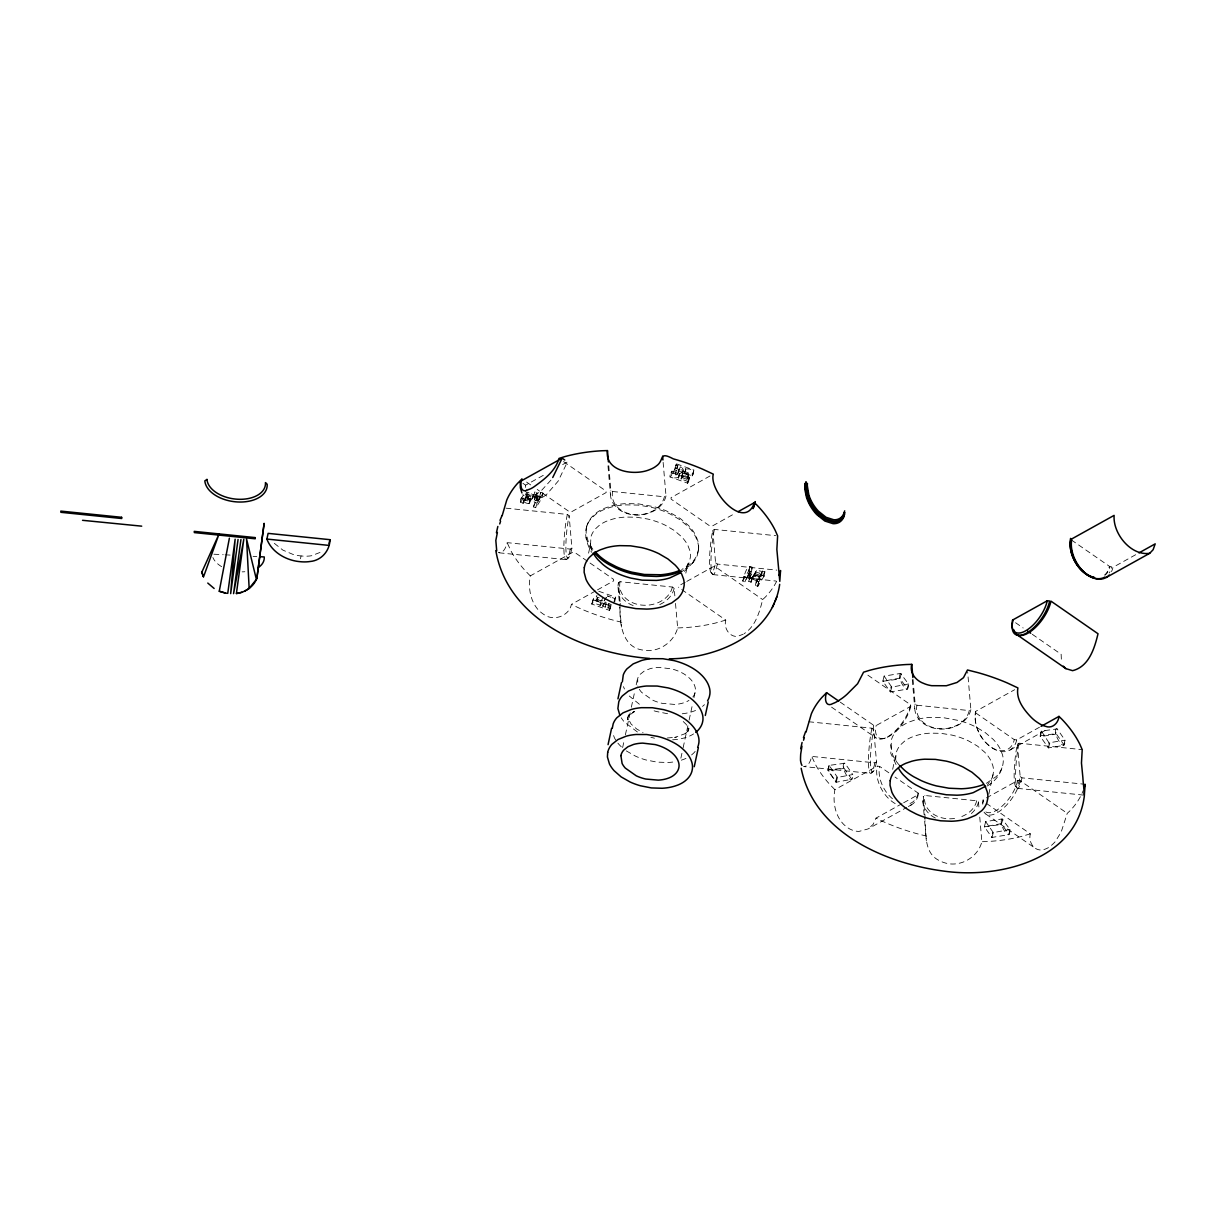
<?xml version="1.0" encoding="UTF-8"?>
<svg xmlns="http://www.w3.org/2000/svg" width="1216" height="1216" viewBox="0 0 1216 1216"><rect width="100%" height="100%" fill="white"/><g stroke="black" fill="none" stroke-linecap="round" stroke-linejoin="round"><path stroke-width="0.75" stroke-dasharray="5 3.75" d="M979.762 817.152L981.859 841.746C978.196 856.535 961.917 866.704 946.975 863.421A28.135 23.104 -0.4 0 1 938.98 860.426C924.175 853.054 926.03 834.526 925.406 820.952M675.503 603.41L677.662 627.973C673.983 641.729 659.543 652.247 645.179 650.271C621.422 649.146 618.974 621.285 620.206 603.364M525.479 487.418L525.586 485.184L546.531 473.541M698.455 550.255L698.577 548.857A54.826 33.075 12.2 0 0 697.908 541.044L695.917 535.77A58.687 35.401 12.2 0 0 688.545 525.54L680.382 518.594L670.29 512.696A58.657 35.386 12.2 0 0 654.831 506.874L638.309 503.834L626.073 503.606A58.702 35.401 12.2 0 0 611.07 505.978L604.504 508.258A54.842 33.075 12.2 0 0 596.266 512.939L592.04 516.815A58.672 35.401 12.2 0 0 586.872 525.905L586.401 527.227A58.87 35.507 12.2 0 1 591.584 518.107L595.825 514.231A55.009 33.182 12.2 0 1 604.094 509.519L610.675 507.239A58.885 35.522 12.2 0 1 625.723 504.868L638.005 505.081L650.484 507.087A58.763 35.446 12.2 0 1 670.092 513.973L680.2 519.901L688.408 526.862A58.885 35.522 12.2 0 1 695.78 537.122L697.786 542.412A55.009 33.182 12.2 0 1 698.455 550.255L697.33 555.226A58.87 35.507 12.2 0 1 691.585 564.148L684.441 569.544M987.21 785.977C995.782 781.098 1002.045 772.525 1003.17 762.63A54.826 33.075 12.2 0 0 1002.501 754.817L1000.494 749.527A58.687 35.401 12.2 0 0 993.138 739.313L984.975 732.366L974.882 726.469A58.657 35.386 12.2 0 0 959.424 720.647L942.902 717.592L930.65 717.379A58.702 35.401 12.2 0 0 915.663 719.75L909.097 722.03A54.842 33.075 12.2 0 0 900.858 726.712L896.633 730.588A58.687 35.401 12.2 0 0 891.465 739.678L890.796 753.403L897.423 767.509M586.31 528.382L586.127 533.52L588.194 541.424A58.672 35.401 12.2 0 0 592.906 549.222M988.836 794.185L993.426 772.494A47.682 28.758 12.2 0 0 992.849 765.7L991.116 761.11A51.042 30.795 12.2 0 0 984.717 752.218L977.603 746.183L968.833 741.046A50.95 30.734 12.2 0 0 951.839 735.072L941.017 733.339L930.377 733.142A51.042 30.795 12.2 0 0 917.335 735.209L911.62 737.185A47.698 28.774 12.2 0 0 904.461 741.258L900.782 744.633A51.026 30.78 12.2 0 0 896.298 752.537L895.645 759.149L896.587 763.724M693.941 697.726L695.324 691.25A28.485 17.176 12.2 0 0 694.929 686.538L694.351 684.942A30.385 18.331 12.2 0 0 690.095 678.756L688.56 677.312A28.485 17.191 12.2 0 0 683.042 673.406L680.914 672.281A30.385 18.331 12.2 0 0 671.536 668.861L659.102 667.417A30.385 18.331 12.2 0 0 649.967 668.724L644.313 671.019L640.148 674.333A30.446 18.362 12.2 0 0 637.686 678.406L637.807 686.158M986.328 803.35L1030.362 833.872C1028.143 841.32 1033.585 850.987 1042.051 849.923A28.029 14.03 -56.4 0 0 1047.766 847.978L1049.682 846.777A28.105 12.631 -59.8 0 0 1055.26 841.639L1061.234 831.881L1067.253 813.322L1069.518 811.254A145.722 87.902 12.2 0 0 1083.167 790.674M587.343 561.169L575.016 552.626L572.599 552.383L530.282 575.898C528.002 587.738 530.374 601.266 538.673 610.371A27.694 15.337 55.2 0 0 544.996 615.19C554.587 621.27 569.179 615.676 571.429 604.352L595.81 590.794M698.577 548.857L697.452 553.812A58.687 35.401 12.2 0 1 691.722 562.704L681.735 569.574M888.85 772.798L879.609 766.384L877.192 766.141L834.875 789.67C832.671 801.542 834.875 815.024 843.357 824.068A27.998 19.106 63.9 0 0 849.634 828.917L851.93 829.981A28.196 20.186 59 0 0 858.922 831.44L868.026 828.947L906.756 807.424M681.735 589.593L725.77 620.099C723.611 627.623 728.855 636.728 737.215 636.485L743.189 634.235M300.458 558.798L301.082 555.94A26.798 16.158 12.2 0 0 311.402 555.773L322.544 551.471M506.023 508.182L567.34 514.429L569.134 515.675L571.915 548.188L570.304 549.085L507.133 542.64C506.206 546.774 503.622 553.934 498.241 552.49M523.23 503.181L525.16 497.496L523.047 503.211L520.691 502.284L521.634 497.922L526.999 489.288M520.782 502.406C518.107 493.939 529.325 501.402 521.74 497.846M523.047 503.211L523.944 498.727M524.035 501.874C529.446 505.871 532.79 500.916 524.978 500.338L526.786 494.395C541.059 497.374 536.104 497.025 533.49 506.905L535.952 507.68L542.138 497.633L542.914 493.103L536.894 503.318L535.754 507.71M524.978 500.338L526.786 494.395M526.908 497.466C523.762 489.227 537.746 494.03 531.726 499.168C519.825 499.366 534.523 493.103 527.06 492.191M529.021 503.546L530.951 497.861L525.844 495.93L530.951 497.861M529.218 503.515L530.161 499.168L525.16 497.496M530.009 502.223L530.784 497.694M531.726 499.168L534.797 491.994M531.909 499.138L534.614 492.024M533.611 496.386L534.736 491.994C541.834 492.267 530.343 500.901 536.803 500.977C540.907 500.08 537.898 489.577 542.99 493.134L542.138 497.633M535.39 495.687L534.447 500.05L536.925 492.754L535.39 495.687L537.989 496.599L536.803 500.977M536.15 497.283L537.001 492.799M533.49 506.905L536.955 497.998L526.817 494.517M537.001 500.946L537.943 496.584L540.588 492.374M539.6 496.721L540.725 492.343M588.59 553.143L590.611 543.75L590.444 548.218L590.9 536.91A52.242 31.51 12.2 0 1 595.49 528.823L599.26 525.373A48.838 29.458 12.2 0 1 606.586 521.193L612.438 519.171A52.258 31.525 12.2 0 1 625.784 517.058L636.682 517.256L647.763 519.05A52.166 31.464 12.2 0 1 665.167 525.16L674.15 530.404L681.416 536.59A52.258 31.525 12.2 0 1 687.982 545.695L689.761 550.392A48.822 29.442 12.2 0 1 690.354 557.354L689.35 561.762A52.258 31.525 12.2 0 1 684.243 569.681L682.358 571.414M591.751 604.109L593.408 598.318L601.206 600.871L600.202 605.234L592.648 602.65L591.675 603.987L609.307 610.326L611.238 604.641L608.699 603.531L607.939 608.061L610.295 609.003L611.146 604.504L609.49 610.295M592.466 602.68L593.59 598.287M597.527 597.603C593.317 603.06 606.358 600.233 600.202 605.234M597.618 597.74L596.995 600.643L597.892 599.184L602.893 600.856M600.02 605.264L601.008 600.902M607.939 608.061C612.484 604.899 605.446 602.194 605.249 607.118L602.695 606.206L603.638 601.859L606.298 597.542M605.249 607.118L606.252 602.756L603.562 601.814L606.252 597.436M607.848 607.939L608.882 603.698M609.307 610.326L610.402 605.811L592.618 599.625L610.25 605.963M613.791 603.03L614.703 598.561L607.346 595.946L614.886 598.53L613.974 602.999M614.779 601.707L615.63 597.223L598.09 591.006M688.56 481.825L689.335 477.28L687.572 483.147L670.031 476.93C669.864 462.156 681.051 482.843 683.073 467.871L680.382 466.914C668.967 492.298 683.559 447.64 675.275 473.465M671.931 471.124C667.25 482.296 686.037 478.572 683.073 467.871M676.871 470.577L674.515 469.634L676.354 463.828L693.91 470.045L692.254 475.821L684.517 473.282L682.814 476.034L687.724 477.873L687.01 479.302L682.009 477.63L681.021 478.952L688.484 481.688M675.23 468.221C678.574 456.441 673.086 477.022 670.031 476.93M677.54 474.255L678.665 469.878M677.722 474.225L680.382 466.914M678.285 478.086L679.288 473.723M678.482 478.055L679.425 473.693L682.966 467.947M622.622 747.582L624.188 740.407M625.389 734.844L630.207 712.561M631.347 707.226L634.448 692.892M636.196 684.851L637.26 679.896M681.021 478.952L682.738 473.176L682.009 477.63M681.112 479.074L682.738 473.176M681.826 477.66L682.769 473.298M682.906 476.17C679.303 465.166 698.136 467.993 692.071 475.851M684.517 473.282C688.94 462.354 678.406 475.198 688.666 473.51L687.724 477.873M684.699 473.252L685.642 468.89M686.827 479.332L688.666 473.51M687.01 479.302L688.758 473.647L687.815 477.994M687.572 483.147L688.484 478.663M687.77 483.117L689.502 477.462M692.254 475.821L694.002 470.166M680.869 758.206L682.526 750.561M683.149 747.703L687.952 725.42M689.107 720.1L692.74 703.289M764.028 576.232L764.803 571.702L764.028 576.232L757.842 586.294L755.303 585.382L758.951 576.734L753.722 574.879L751.108 582.13L748.661 581.354L751.321 574.028L748.828 573.055L745.134 581.78L742.672 581.005C743.949 577.661 746.411 563.266 752.172 567.234C749.77 576.886 744.648 576.779 758.845 579.637C765.989 574.59 753.084 567.31 754.802 576.414L759.742 578.178M744.937 581.81L748.63 573.086M742.672 581.005L748.767 570.821L749.77 566.474M748.767 570.821L749.907 566.443M747.718 577.57L748.828 573.055M748.722 575.943L749.664 571.581M748.813 576.08C748.326 573.298 754.482 560.546 751.321 571.733M748.661 581.354L751.321 574.028L748.57 581.218M750.926 582.16L751.838 577.676L751.108 582.13M752.81 579.363L753.935 574.986L758.754 576.688M754.802 576.414C754.452 566.945 760.091 572.098 764.879 571.748M755.394 585.519L756.246 581.035L758.951 576.734M758.845 579.637L760.79 573.739L755.744 572.067L756.504 570.638M757.659 586.325L758.571 581.841L756.246 581.035L758.784 581.932L764.97 571.87M757.842 586.294L758.571 581.841M755.501 574.986L760.502 576.658L761.505 572.31M760.502 576.658L761.687 572.28M761.49 575.335L762.675 570.942L760.684 576.627M828.871 765.852L827.838 770.579L836.152 782.238L851.762 779.258L843.889 767.98L828.126 770.123L836.152 782.238L837.535 777.419L852.781 774.531L844.907 763.253L829.145 765.396L837.535 777.419M829.145 765.396L828.278 770.959L843.25 768.542L844.907 763.253M836.745 777.13L835.711 781.858L836.517 782.146M844.117 762.979C839.678 767.798 853.541 789.154 852.781 774.531M884.108 676.096L882.801 681.279L890.401 691.919L907.212 689.153L908.519 683.97L900.57 673.436L884.108 676.096L891.784 687.101L908.519 683.97M891.784 687.101L890.401 691.919L890.978 686.812M900.57 673.436C896.116 677.814 909.188 697.954 908.246 684.441M901.36 673.725L899.703 678.999L882.801 681.279L899.536 678.163L907.501 688.697L906.862 689.259M892.666 769.302L895.812 754.695M985.659 821.606L984.367 826.789L991.952 837.429L1008.778 834.662L1010.07 829.494L1002.121 818.946L985.659 821.606L993.335 832.61L1010.07 829.494M993.335 832.61L991.952 837.429L992.545 832.322M1002.121 818.946C997.667 823.323 1010.754 843.463 1009.797 829.95M1002.911 819.234L1001.254 824.509L984.367 826.789L1001.102 823.673L1009.052 834.206L1008.414 834.769M1041.124 731.5L1040.106 736.227L1048.405 747.901L1063.742 745.378L1065.034 740.194L1057.16 728.916L1041.398 731.044L1048.998 742.794L1065.034 740.194M1041.398 731.044L1040.531 736.607L1055.503 734.19L1057.16 728.916M1049.788 743.067L1048.405 747.901L1048.998 742.794M1056.37 728.627C1051.84 733.187 1065.809 754.437 1064.76 740.65M685.824 573.116L687.876 563.738L686.371 567.933L688.454 563.874M586.872 525.905C583.802 534.751 587.009 544.586 591.614 552.307M776.644 581.294A145.722 87.902 12.2 0 1 764.925 597.482L762.66 599.564C759.544 612.104 755.562 626.301 744.116 633.718M808.762 721.757L871.933 728.202L873.726 729.448L876.508 761.946L874.897 762.842L811.726 756.413C810.677 760.441 808.746 766.551 803.7 766.566L870.458 773.376M993.077 774.683L992.454 776.811A51.042 30.795 12.2 0 1 987.468 784.533M902.029 803.654L876.022 818.125L873.134 824.402L868.026 828.947M587.267 524.81L587.738 523.488M520.691 502.284L526.878 492.222M542.99 493.225L536.894 503.318L534.341 502.421L536.697 503.348M596.95 595.399L596.25 596.828L599.184 597.862M675.473 465.074C680.702 464.816 673.162 469.878 678.482 469.908M601.145 600.871L602.847 598.12M602.695 606.206L606.237 600.461M614.916 598.652L615.63 597.223M753.753 575.016L752.05 577.767L753.935 574.986M550.954 480.107L541.424 490.565A26.828 12.312 -55.1 0 1 535.952 494.334A26.798 12.297 -55.1 0 1 529.218 496.721L524.962 495.976L522.774 494.182M693.439 562.081L684.365 571.398M702.529 706.42L704.49 704.672M691.6 754.923L693.546 753.19A45.159 27.238 12.2 0 0 695.187 751.351M1063.377 745.469L1064.015 744.906L1056.142 733.628L1040.379 735.771L1040.531 736.607M566.762 559.254L568.586 557.718M871.355 773.011L873.179 771.476M745.879 577.463L743.614 576.658L746.031 577.296M670.989 472.37L688.712 478.754M749.512 576.87L751.868 577.798M712.804 530.328L715.586 562.826A26.281 3.815 -84.2 0 1 709.764 567.066A26.281 3.815 -84.2 0 1 712.804 530.328L714.415 529.431L775.747 535.678M1017.397 744.101L1020.178 776.598A26.281 3.815 -84.2 0 1 1014.357 780.824A26.281 3.815 -84.2 0 1 1017.397 744.101L1019.008 743.189L1082.21 749.634M562.643 464.588L567.477 461.898L558.068 481.247L546.759 494.289A26.828 12.312 -55.1 0 1 541.287 498.058A26.798 12.297 -55.1 0 1 534.554 500.43L530.298 499.7L523.792 495.201M608.745 465.698L610.842 490.261L612.636 491.507A26.281 20.611 -4.9 0 0 634.083 514.626A26.281 20.611 -4.9 0 0 664.377 496.782L666.003 495.885L663.085 461.837M710.053 475.958L671.019 497.663L671.156 499.168L709.703 525.89L712.12 526.133L734.874 513.486M597.436 589.897L613.7 580.853L613.563 579.333L588.894 562.248M620.054 601.479L618.442 582.601L620.054 581.704L672.372 587.039L674.166 588.286L674.834 595.84M685.155 582.297L678.558 585.96L678.695 587.48M686.812 581.385L713.199 566.717L715.601 566.96L762.66 599.564M1135.698 554.709L1112.944 567.355A28.014 18.422 60.9 0 1 1111.5 571.596M840.271 702.164L873.711 725.314L876.113 725.572L910.754 706.314L910.617 704.794L866.598 674.287M913.049 679.455L915.146 703.988L916.94 705.234A26.57 20.839 -4.9 0 0 938.615 728.612A26.57 20.839 -4.9 0 0 969.258 710.57L970.87 709.673L967.647 671.87M1039.467 727.244L1016.713 739.906L1014.296 739.647A26.281 17.282 60.9 0 1 990.599 746.776A26.281 17.282 60.9 0 1 975.749 712.941L975.612 711.421L1014.646 689.715M903.655 802.758L918.293 794.626L918.156 793.106L895.022 777.07M925.254 819.067L923.309 796.404L924.935 795.507L976.676 800.782L978.47 802.028L978.956 807.698M908.367 806.527L911.59 804.734M1010.01 750.014L1047.143 729.372M986.45 797.894L1017.777 780.474L1020.194 780.718L1067.253 813.322M986.328 783.347L996.314 776.477A58.687 35.401 12.2 0 0 1002.045 767.585M634.722 711.512L627.821 716.194L629.599 714.309L627.638 717.136L628.763 714.674L627.471 719.31L627.76 716.604L628.049 719.918L627.486 717.334L631.134 724.113L636.713 729.022L643.051 732.549M681.325 760.182L684.243 759.134A42.332 25.536 12.2 0 0 686.949 757.902M1030.362 833.872L1020.27 836.76A145.95 88.038 12.2 0 1 992.317 841.183L981.859 841.746M725.77 620.099L715.692 622.987A145.95 88.038 12.2 0 1 687.724 627.426L677.662 627.973M883.713 738.553L885.506 737.975M748.661 573.207L751.214 574.104M667.356 737.975L676.187 737.246L674.682 737.458L685.946 733.385L684 734.662L688.256 730.877L686.69 732.974L688.97 728.566L688.119 731.181L688.545 727.989L688.545 730.694L686.28 724.493L680.96 719.31M213.91 554.207L223.242 554.709M225.097 554.815L230.69 555.119M253.065 556.335L256.804 556.533M612.636 491.507L664.377 496.782M715.586 562.826L717.379 564.072L776.857 570.137M499.153 552.809L565.866 559.618M712.941 574.606L776.036 581.05M916.94 705.234L969.258 710.57M1020.178 776.598L1021.972 777.845L1085.158 784.29M1017.534 788.363L1084.383 795.188M759.787 575.274L749.588 571.55M667.569 713.716L656.336 711.482A45.737 27.588 12.2 0 1 652.703 710.372M621.817 622.242L616.436 620.981A145.738 87.917 12.2 0 1 577.539 607.331L571.429 604.352M926.698 836.061L921.029 834.754A145.738 87.917 12.2 0 1 882.132 821.104L876.022 818.125M650.879 737.306L654.482 738.203M675.412 468.19L693.059 474.529M679.47 471.398L682.024 472.294M689.411 477.326L682.054 474.726M539.782 496.69L542.047 497.496M748.965 570.79L751.23 571.596M761.687 575.305L763.952 576.11M533.794 496.356L536.058 497.162M525.874 498.879L535.998 502.558M747.916 577.539L750.272 578.466M752.993 579.333L757.902 581.172M889.96 691.539L890.766 691.813M1047.979 747.506L1048.77 747.794M991.526 837.049L992.317 837.338M637.427 731.986L624.598 722.258A44.414 26.798 12.2 0 1 621.209 717.774M639.388 704.246L629.28 696.008M626.286 750.895L635.436 756.109A45.25 27.299 12.2 0 0 645.909 759.939L657.02 762.128L668.025 762.493A45.159 27.238 12.2 0 0 674.956 761.718M1071.402 539.98L1109.95 566.686A26.281 17.282 60.9 0 1 1105.162 575.153M1015.573 622.729L1023.173 627.988M1032.278 634.296L1061.142 654.284L1061.507 662.781M975.749 712.941L1014.296 739.647M563.525 461.578L606.024 491.036L606.161 492.556L571.52 511.799L569.118 511.556L537.198 489.44M526.574 482.068L531.118 485.23M831.562 707.15L876.31 738.158M985.887 814.082L1035.257 848.297M522.926 483.314L525.586 485.184M535.952 494.334L541.287 498.058M274.33 543.339L282.857 550.103L293.193 554.496A26.828 16.188 12.2 0 0 301.082 555.94M529.127 498.925L526.042 493.453M621.27 746.806L619.142 744.618A45.25 27.299 12.2 0 1 614.369 737.702L612.666 732.959M834.875 789.67L829.418 784.016A145.935 88.023 12.2 0 1 815.693 764.94L811.726 756.413M530.282 575.898L524.826 570.243A145.935 88.023 12.2 0 1 511.1 551.182L507.133 542.64M1015.649 786.205L1017.138 788.09M711.056 572.462L712.546 574.332M623.443 686.614L624.462 689.016M592.07 550.726L590.216 543.689M687.922 474.818L682.951 473.267M586.036 537.502L587.738 542.792A58.87 35.507 12.2 0 0 592.466 550.62M984.641 826.333L984.793 827.169M883.09 680.823L883.242 681.659M975.475 721.529L975.612 722.426M922.929 800.994L924.479 819.113M924.631 820.922L926.334 840.849M912.289 679.683L914.766 708.639M607.985 465.88L610.462 494.866M618.047 587.267L619.598 605.355M619.75 607.164L621.452 627.076M890.644 744.694L892.787 755.197A58.672 35.401 12.2 0 0 899.612 765.502M244.842 571.733A26.281 16.097 7.8 0 1 242.151 571.854M221.646 566.671A26.281 16.097 7.8 0 1 212.891 557.521M1104.523 575.077A26.281 17.282 60.9 0 0 1109.311 566.626L1111.728 566.869A28.014 18.422 60.9 0 1 1109.266 572.934M570.304 549.07A28.014 4.074 -84.2 0 1 564.102 553.614A28.014 4.074 -84.2 0 1 567.34 514.444M571.915 548.188A26.281 3.815 -84.2 0 1 566.094 552.429A26.281 3.815 -84.2 0 1 569.134 515.69M717.379 564.072A28.014 4.074 -84.2 0 1 711.178 568.602A28.014 4.074 -84.2 0 1 714.415 529.431M674.166 588.286A28.302 22.207 -4.9 0 1 658.814 604.975M633.156 605.568A28.302 22.207 -4.9 0 1 618.442 582.601M666.003 495.885A28.014 21.979 -4.9 0 1 633.688 514.915A28.014 21.979 -4.9 0 1 610.842 490.261M672.372 587.039A26.57 20.839 -4.9 0 1 641.729 605.097A26.57 20.839 -4.9 0 1 620.054 581.704M976.676 800.782A26.281 20.611 -4.9 0 1 959.91 817.198M954.59 818.444A26.281 20.611 -4.9 0 1 924.935 795.507M978.47 802.028A28.014 21.979 -4.9 0 1 970.429 814.325M935.362 818.018A28.014 21.979 -4.9 0 1 923.309 796.404M876.508 761.946A26.281 3.815 -84.2 0 1 870.686 766.186A26.281 3.815 -84.2 0 1 873.726 729.448M874.897 762.842A28.014 4.074 -84.2 0 1 868.695 767.357A28.014 4.074 -84.2 0 1 871.933 728.202M970.87 709.673A28.302 22.207 -4.9 0 1 938.235 728.901A28.302 22.207 -4.9 0 1 915.146 703.988M1021.972 777.845A28.014 4.074 -84.2 0 1 1015.77 782.359A28.014 4.074 -84.2 0 1 1019.008 743.204M1020.194 780.718A28.014 12.662 -55.3 0 1 1002.957 808.579A28.014 12.662 -55.3 0 1 984.033 812.121M1017.777 780.474A26.281 11.871 -55.3 0 1 1002.531 805.782A26.281 11.871 -55.3 0 1 984.641 810.966M1016.713 739.906A28.014 18.422 60.9 0 1 991.435 747.49A28.014 18.422 60.9 0 1 975.612 711.421M910.617 704.794A28.014 12.662 -55.3 0 1 887.437 736.896A28.014 12.662 -55.3 0 1 873.711 725.314M910.754 706.314A26.281 11.871 -55.3 0 1 889.002 736.425A26.281 11.871 -55.3 0 1 876.113 725.572M895.189 803.594A28.014 18.422 60.9 0 1 877.192 766.141M918.293 794.626A28.014 18.422 60.9 0 1 909.857 805.57M918.156 793.106A26.281 17.282 60.9 0 1 906.634 804.171M892.468 798.73A26.281 17.282 60.9 0 1 879.609 766.399M672.585 739.814A44.323 26.737 12.2 0 0 685.642 737.534L688.514 736.516A41.557 25.065 12.2 0 0 693.576 733.917M639.358 689.32A30.446 18.362 12.2 0 0 641.683 692.406L652.658 700.142A30.385 18.331 12.2 0 0 662.158 703.334L674.576 704.429A30.385 18.331 12.2 0 0 683.529 702.878L685.49 702.164A28.485 17.191 12.2 0 0 688.97 700.386M682.252 713.777A45.646 27.542 12.2 0 0 692.132 711.74L695.081 710.676A42.803 25.81 12.2 0 0 697.817 709.43M695.02 692.755A30.385 18.331 12.2 0 1 692.862 696.935M634.402 711.497L632.472 712.485L634.402 711.497M983.288 801.253L983.151 799.733A26.281 11.871 -55.3 0 0 982.634 805.585A28.014 12.662 -55.3 0 1 983.288 801.253"/><path stroke-width="1.5" d="M804.886 484.865L805.083 483.314L804.87 489.592L806.466 497.344A29.078 17.982 58.3 0 0 816.65 514.505L824.843 521.041L833.051 523.67A25.445 15.732 58.3 0 0 843.342 517.925L844.664 514.17M807.181 484.926L807.378 483.36L807.166 489.349L808.67 496.614A27.269 16.857 58.3 0 0 818.216 512.711L825.907 518.852L833.614 521.314A23.864 14.759 58.3 0 0 843.25 515.934L844.497 512.407M612.271 728.293L613.183 723.824A45.25 27.299 12.2 0 1 616.846 717.774L623.048 712.834L631.454 709.414A45.25 27.299 12.2 0 1 641.44 707.682L652.369 707.727L663.51 709.627A45.159 27.238 12.2 0 1 677.449 714.719L680.595 716.391A42.332 25.536 12.2 0 1 688.818 722.182L691.068 724.341A45.159 27.238 12.2 0 1 697.422 733.537L698.273 735.908A42.332 25.536 12.2 0 1 698.866 742.9L698.41 745.134A45.159 27.238 12.2 0 1 697.634 747.308M227.742 593.423L235.144 539.22L230.66 593.621L238.062 539.448M240.95 539.494L233.563 593.651L243.793 539.342L236.406 593.53C244.796 592.526 252.958 587.298 256.378 579.409L246.559 538.992L249.158 588.407L244.431 591.234M502.208 515.538L506.738 500.126A145.935 88.023 12.2 0 1 517.423 483.542L522.014 478.922C519.749 483.892 520.448 494.289 528.352 489.638A27.694 14.729 -63.3 0 0 534.037 486.78C544.221 479.438 555.469 471.094 558.965 458.432L564.68 456.654A145.738 87.917 12.2 0 1 601.905 450.756L607.453 450.589C604.58 471.945 635.041 476.034 649.8 469.558A28.014 20.581 12.7 0 0 656.366 465.971C664.848 460.165 658.16 450.847 673.33 458.873A145.95 88.038 12.2 0 1 702.544 469.133L713.306 474.149C708.487 491.234 744.876 531.468 754.391 502.634L757.036 505.202A145.722 87.902 12.2 0 1 775.306 530.586L777.617 535.876L776.857 549.434L779.79 581.37L780.566 570.517L779.137 575.411M1084.414 795.37C1076.722 860.077 998.838 878.94 943.996 871.127C885.126 863.482 814.051 832.58 801.162 768.238M838.751 701.1L826.606 692.679C824.402 697.695 825.041 708.138 833.066 703.456A27.998 11.598 -53.4 0 0 838.675 700.553L840.758 699.215A28.196 13.072 -49.9 0 0 847.202 694.123L857.614 683.711L863.558 672.19L869.273 670.411A145.738 87.917 12.2 0 1 906.498 664.529L911.757 664.362C909.37 672.934 915.967 680.702 923.689 683.422A28.424 21.128 -8.7 0 0 931.699 685.687L946.367 685.748L957.007 682.465L963.467 677.707L967.48 669.986L977.922 672.63A145.95 88.038 12.2 0 1 1007.137 682.89L1017.898 687.906C1015.877 699.124 1023.446 709.156 1030.697 716.802A28.029 17.906 56.9 0 0 1037.02 722.152L1039.163 723.55A28.105 16.963 61.5 0 0 1045.41 726.271C1052.266 729.129 1058.406 723.018 1058.969 716.406L1061.629 718.975A145.722 87.902 12.2 0 1 1079.899 744.359L1082.21 749.634L1081.465 763.025L1082.878 777.617A28.242 4.925 -89.2 0 0 1083.547 785.217L1084.17 792.406A28.242 1.52 -83.8 0 0 1084.353 794.945L1085.158 784.29L1084.216 787.558M779.684 584.364C772.282 635.634 715.449 658.692 669.241 658.798M755.03 503.105L755.288 501.6L753.069 508.698L754.847 503.667M226.678 593.302L219.26 591.25L229.383 538.202M329.992 539.676C329.794 550.787 321.374 560.515 310.156 561.488A26.798 16.158 12.2 0 1 299.85 561.655A26.828 16.188 12.2 0 1 291.962 560.196C281.185 557.156 270.879 549.875 266.882 539.068L268.113 533.368L329.992 539.676L328.989 543.415M608.061 744.648L611.572 728.369M617.956 698.866L621.467 682.617M694.23 766.703L698.349 747.688M705.31 715.464L708.244 701.936M496.417 532.714L497.846 526.452M800.675 748.676L802.089 742.429M801.967 746.198L800.706 754.026A28.059 4.074 -80.5 0 0 800.523 760.426A28.059 5.776 -83.2 0 0 801.618 764.727L801.952 765.381M497.405 532.456L495.824 540.451L496.721 550.848M844.694 510.842L843.448 514.368A23.864 14.759 58.3 0 1 833.811 519.764L826.105 517.302L818.414 511.161A27.269 16.857 58.3 0 1 808.868 495.064L807.272 485.518M844.862 512.605L843.539 516.374A25.445 15.732 58.3 0 1 833.264 522.12L825.041 519.49L816.848 512.954A29.078 17.982 58.3 0 1 806.664 495.778L804.962 485.61M804.338 737.702L803.533 740.21M806.026 732.047L811.33 713.898A145.935 88.023 12.2 0 1 822.016 697.315L826.606 692.679M499.715 523.944L500.566 521.269M564.802 460.043L562.142 458.174L552.733 477.523M803.457 737.626L805.615 731.576M203.482 576.962L219.002 534.128L201.856 572.113L203.285 576.506L201.856 572.113M500.019 520.372L501.919 515.766M772.373 607.407L774.318 602.862M774.896 601.464L776.857 596.889M249.158 588.407L256.378 579.409M695.734 732.382L697.634 730.694A44.338 26.737 12.2 0 0 702.407 722.775L702.863 720.586A41.557 25.065 12.2 0 0 702.27 713.716L701.434 711.39A44.338 26.737 12.2 0 0 695.218 702.362L692.998 700.249A41.557 25.065 12.2 0 0 684.927 694.564L681.842 692.922A44.323 26.737 12.2 0 0 668.162 687.922L657.218 686.052L646.502 686.006A44.414 26.798 12.2 0 0 636.698 687.724L628.429 691.068L622.349 695.917A44.414 26.798 12.2 0 0 618.762 701.86L617.895 708.518L619.917 715.479M985.629 786.22L973.241 792.634A50.95 30.734 12.2 0 1 956.977 795.203L946.261 794.762L935.469 792.771A51.042 30.795 12.2 0 1 921.85 787.983L915.694 784.791A47.698 28.774 12.2 0 1 907.698 779.182L903.382 774.987A51.026 30.78 12.2 0 1 898.578 768.314M1106.241 577.478L1149.728 553.295L1153.133 549.693L1155.2 543.856L1138.951 552.9M680.246 573.01L669.682 577.98A52.227 31.51 12.2 0 1 656.564 580.412L642.063 580.154L630.998 578.117A52.273 31.525 12.2 0 1 617.059 573.207L610.751 569.954A48.838 29.458 12.2 0 1 602.574 564.194L598.15 559.907A52.242 31.51 12.2 0 1 593.226 553.067M562.142 458.174L520.25 481.46L520.357 487.859L521.907 492.906M738.127 511.678L754.391 502.634M1012.639 620.023L1047.265 600.765L1049.651 601.008A28.014 12.662 -55.3 0 1 1026.471 633.126A28.014 12.662 -55.3 0 1 1012.73 621.528L1012.609 620.023A26.281 11.871 -55.3 0 0 1025.529 630.891A26.281 11.871 -55.3 0 0 1047.265 600.765M1041.094 726.347L1058.969 716.406M1149.728 553.295C1130.895 556.198 1112.655 533.398 1114.13 515.371L1071.843 538.886A28.014 18.422 60.9 0 0 1083.486 571.52A28.014 18.422 60.9 0 0 1109.235 575.016M681.568 571.034L675.169 573.496A58.763 35.446 12.2 0 1 656.412 576.46L644.054 575.943L631.59 573.648A58.885 35.522 12.2 0 1 615.874 568.13L608.775 564.452A55.024 33.182 12.2 0 1 599.564 557.962L594.578 553.143M678.65 570.882L675.366 572.022A58.657 35.386 12.2 0 1 660.638 574.758L644.343 574.469L631.925 572.174A58.702 35.401 12.2 0 1 616.254 566.671L609.17 563.008A54.842 33.075 12.2 0 1 599.99 556.548L595.019 551.73M983.242 784.654L979.944 785.794A58.581 35.34 12.2 0 1 961.248 788.758L948.921 788.226L936.518 785.946A58.702 35.401 12.2 0 1 920.846 780.444L913.763 776.781A54.842 33.075 12.2 0 1 904.582 770.306L899.612 765.502M236.406 593.53L241.878 592.268M260.528 556.73L264.252 556.943A26.281 16.097 7.8 0 1 258.415 567.462M649.678 658.449C586.036 653.661 507.741 620.54 495.824 550.574M82.536 520.311L141.71 526.163M266.882 539.068L328.761 545.376M219.26 591.25L224.854 592.982M1016.652 634.509L1065.9 668.633L1072.588 670.67C1088.958 666.657 1094.537 648.25 1098.018 633.749L1050.974 601.145A28.014 12.662 -55.3 0 1 1031.73 630.648A28.014 12.662 -55.3 0 1 1013.734 629.675M1027.718 631.134L1030.758 633.247M214.138 588.483L207.769 583.057M1065.9 668.633L1063.301 666.155M818.611 515.508L816.666 513.547A29.078 18.924 60.8 0 1 814.811 511.404M806.892 496.143L805.539 488.224L806.01 481.764L806.041 489.212M911.757 664.362L912.882 677.57M662.614 456.167L662.933 459.952M607.453 450.589L608.41 461.913M622.364 681.842L623.261 674.986A45.752 27.588 12.2 0 1 626.954 668.861L633.217 663.875L641.729 660.425A45.737 27.588 12.2 0 1 651.822 658.677L662.872 658.722L674.135 660.638A45.646 27.542 12.2 0 1 688.21 665.79L691.402 667.478A42.803 25.81 12.2 0 1 699.702 673.33L701.997 675.503A45.661 27.542 12.2 0 1 708.396 684.806L709.262 687.192A42.788 25.81 12.2 0 1 709.87 694.275L709.399 696.54A45.661 27.542 12.2 0 1 707.545 700.811M835.088 522.53A25.445 16.568 60.8 0 0 843.919 516.466L844.178 514.87A25.445 16.568 60.8 0 1 838.888 519.962M811.513 506.677A29.078 18.924 60.8 0 1 807.758 498.849M1105.025 576.992A28.014 18.422 60.9 0 1 1080.34 569.012A28.014 18.422 60.9 0 1 1070.627 538.399L1070.764 539.919A26.281 17.282 60.9 0 0 1093.838 577.418M1094.476 577.494A26.281 17.282 60.9 0 1 1071.402 539.98M584.288 567.674L584.121 572.234L585.975 579.257A52.182 31.479 12.2 0 0 592.04 588.422L596.448 592.709A48.762 29.412 12.2 0 0 604.626 598.454L610.918 601.707A52.197 31.479 12.2 0 0 624.842 606.602L635.892 608.638L646.836 609.094A52.09 31.418 12.2 0 0 663.465 606.465L671.688 602.969L678.026 598.181A52.182 31.479 12.2 0 0 683.118 590.277L684.106 585.869A48.762 29.412 12.2 0 0 683.514 578.922L681.75 574.226A52.182 31.479 12.2 0 0 675.199 565.136L667.934 558.965L658.966 553.721A52.09 31.418 12.2 0 0 641.592 547.61L630.526 545.832L619.643 545.634A52.197 31.479 12.2 0 0 606.313 547.747L600.461 549.769A48.762 29.412 12.2 0 0 593.15 553.934L589.38 557.384A52.182 31.479 12.2 0 0 584.79 565.455L584.288 567.674M890.188 780.733L890.021 785.202L891.83 792.072A51.026 30.78 12.2 0 0 897.758 801.04L902.074 805.22A47.682 28.758 12.2 0 0 910.07 810.844L916.21 814.021A51.042 30.78 12.2 0 0 929.845 818.809L940.637 820.8L951.338 821.256A50.935 30.719 12.2 0 0 967.602 818.672L975.642 815.267L981.829 810.586A51.026 30.78 12.2 0 0 986.814 802.849L987.787 798.532A47.667 28.758 12.2 0 0 987.21 791.738L985.477 787.147A51.026 30.78 12.2 0 0 979.078 778.27L971.979 772.236L963.209 767.098A50.935 30.719 12.2 0 0 946.215 761.125L935.393 759.392L924.753 759.194A51.042 30.78 12.2 0 0 911.711 761.262L905.996 763.238A47.682 28.758 12.2 0 0 898.837 767.311L895.158 770.686A51.026 30.78 12.2 0 0 890.674 778.574L890.188 780.733M256.971 577.539L256.789 578.953L264.13 523.336L256.971 577.539M607.681 752.476L607.422 756.975L609.444 763.937A44.414 26.798 12.2 0 0 614.126 770.716L621.148 776.902L630.131 782.01A44.414 26.782 12.2 0 0 640.406 785.764L651.305 787.922L662.112 788.272A44.323 26.737 12.2 0 0 675.169 785.992L678.026 784.974A41.557 25.065 12.2 0 0 685.262 780.839L687.162 779.152A44.338 26.737 12.2 0 0 691.934 771.248L692.375 769.044A41.542 25.065 12.2 0 0 691.798 762.174L690.962 759.848A44.338 26.737 12.2 0 0 684.73 750.819L682.51 748.706A41.557 25.065 12.2 0 0 674.454 743.022L671.354 741.38A44.323 26.737 12.2 0 0 657.689 736.394L646.745 734.525L636.029 734.479A44.414 26.782 12.2 0 0 626.21 736.182L617.956 739.541L611.876 744.374A44.414 26.798 12.2 0 0 608.289 750.318L607.681 752.476M620.89 755.592L622.106 763.45A30.446 18.362 12.2 0 0 625.313 768.102L636.287 775.838A30.385 18.331 12.2 0 0 645.787 779.046L658.206 780.14A30.385 18.331 12.2 0 0 667.158 778.574L669.119 777.875A28.485 17.191 12.2 0 0 674.074 775.033L675.382 773.878A30.385 18.331 12.2 0 0 678.65 768.466L678.969 766.962A28.485 17.176 12.2 0 0 678.558 762.25L677.981 760.654A30.385 18.331 12.2 0 0 673.725 754.467L672.205 753.023A28.485 17.191 12.2 0 0 666.672 749.117L664.544 747.992A30.385 18.331 12.2 0 0 655.181 744.572L642.732 743.128A30.385 18.331 12.2 0 0 633.597 744.435L627.942 746.73L623.778 750.044A30.446 18.362 12.2 0 0 621.315 754.118L620.89 755.592M206.963 479.438L204.835 480.852A31.373 19.213 7.8 0 0 237.515 501.965A31.373 19.213 7.8 0 0 267.155 484.226L265.438 482.6A29.442 18.012 7.8 0 1 237.637 499.244A29.442 18.012 7.8 0 1 206.963 479.438M121.646 517.302L60.8 511.1L60.906 512.316L121.752 518.518L121.646 517.302M255.086 537.578L194.241 531.377L194.347 532.593L255.193 538.794L255.086 537.578"/></g></svg>
